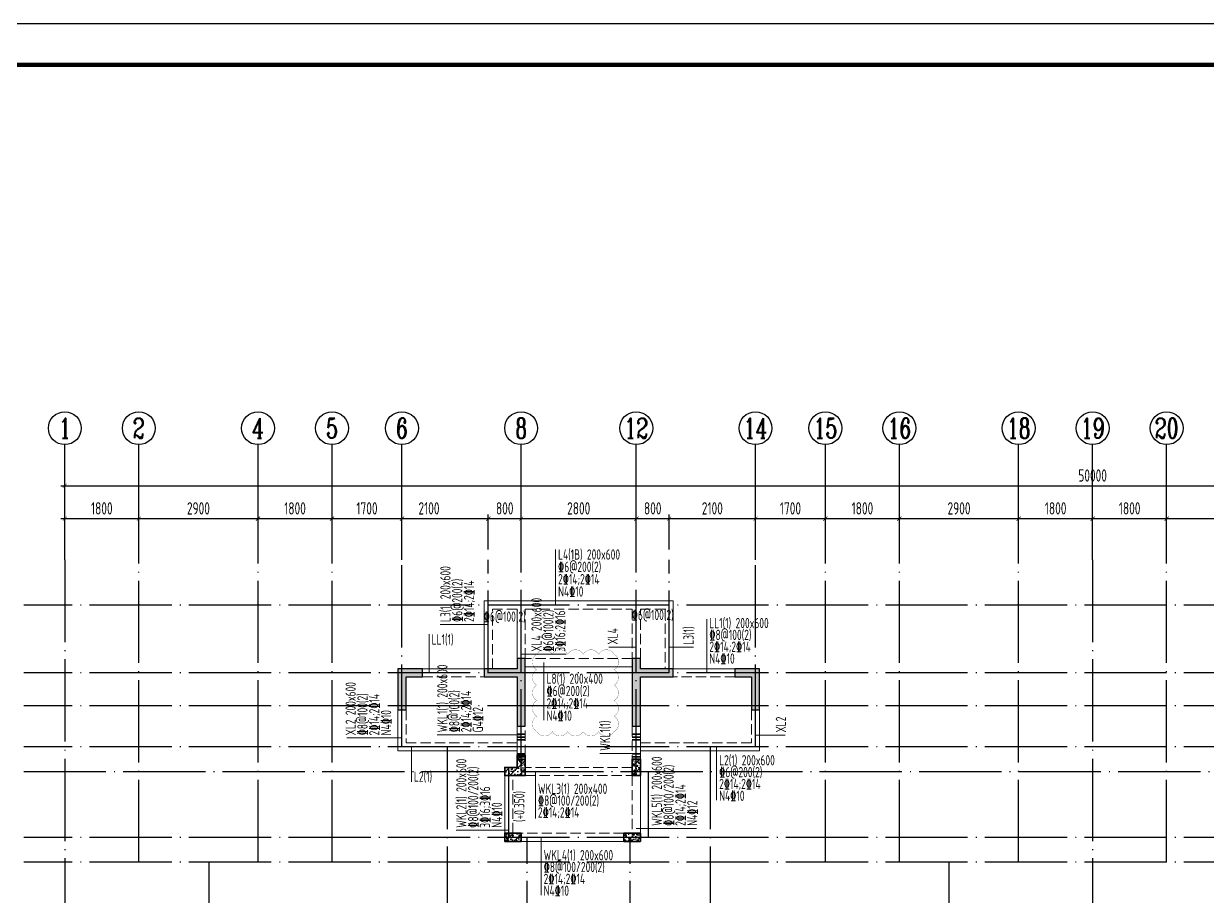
# Model space of a CAD drawing. Extents: x -668857 to 143095, y -247466 to 228182.
# Drawn here: x -98733 to -69943, y -209286 to -188066 of the extents above; entities that cross this region are included whole.
import ezdxf
from ezdxf.enums import TextEntityAlignment as Align

# ---------------------------------------------------------------- set-up
doc = ezdxf.new("R2010")
doc.units = 0
doc.header["$LTSCALE"] = 1000
doc.linetypes.add('DASH', pattern=[0.35, 0.25, -0.1])
doc.linetypes.add('DOTE', pattern=[2.42, 2, -0.2, 0.02, -0.2])
doc.layers.get('0').update_dxf_attribs({"linetype": 'CONTINUOUS'})
doc.layers.get('DEFPOINTS').update_dxf_attribs({"linetype": 'CONTINUOUS'})
for name, color, linetype in [('-TK', 7, 'CONTINUOUS'), ('A-AXIS', 1, 'CONTINUOUS'), ('A-DOTE', 10, 'DOTE'), ('AXIS_NUM', 7, 'CONTINUOUS'), ('S-L主梁线', 4, 'DASH'), ('S-L梁编号', 6, 'CONTINUOUS'), ('S-L梁配筋', 7, 'CONTINUOUS'), ('S-Q墙填充', 252, 'CONTINUOUS'), ('S-Q墙实线', 6, 'CONTINUOUS'), ('S-Y一般标注', 3, 'CONTINUOUS'), ('S-Z柱填充', 252, 'CONTINUOUS'), ('S-Z柱实线', 6, 'CONTINUOUS')]:
    doc.layers.add(name, color=color, linetype=linetype)
doc.layers.add('审图修改', color=2, linetype='CONTINUOUS', plot=False)
doc.layers.add('梁附加箍筋', color=1, linetype='CONTINUOUS', lineweight=35)
doc.styles.add('TSSD_Axis', font='complex.shx', dxfattribs={"width": 0.7, "bigfont": 'hztxt.shx'})
doc.styles.add('TSSD_DIMENSION', font='Tssdeng.shx', dxfattribs={"width": 0.7, "bigfont": 'tssdchn.shx'})
doc.styles.add('TSSD_REIN', font='tssdeng.shx', dxfattribs={"width": 0.7, "height": 300, "bigfont": 'tssdchn.shx'})
doc.dimstyles.new('TSSD_100_100', dxfattribs={"dimtxt": 300, "dimasz": 100, "dimexe": 100, "dimexo": 250, "dimgap": 100, "dimtad": 1, "dimdec": 0, "dimzin": 0, "dimdsep": 46, "dimtxsty": 'TSSD_DIMENSION', "dimblk": 'ARCHTICK', "dimcen": 0, "dimdle": 100, "dimclrt": 7, "dimadec": 0, "dimazin": 0, "dimtfac": 1, "dimtdec": 0, "dimtix": 1, "dimtmove": 2, "dimatfit": 3, "dimldrblk": 'ARCHTICK', "dimfxl": 0, "dimtolj": 1, "dimtzin": 0, "dimarcsym": 0})
pattern_1 = [(50, (-438601.27, -407646.89), (215.178055, -18.82564), [22.5, -247.5]), (355, (-438601.27, -407646.89), (-41.6254, 225.65764), [18, -198]), (100.4514, (-438583.34, -407648.46), (173.55281, 206.83186), [19.12206, -210.34263]), (46.1842, (-438601.27, -407586.9), (320.17231, -49.6557), [33.75, -371.25]), (96.6356, (-438574.6, -407591.02), (280.3988, 292.23536), [28.68309, -315.5139]), (351.1842, (-438601.27, -407586.9), (280.39858, 292.23558), [27, -297]), (21, (-438571.27, -407601.89), (179.072116, -120.78567), [22.5, -247.5]), (326, (-438571.27, -407601.89), (72.9946, 217.54501), [18, -198]), (71.4514, (-438556.35, -407611.95), (252.06679, 96.75915), [19.12206, -210.34263]), (37.5, (-438601.27, -407646.89), (3.647957, 99.868156), [0, -195.6, 0, -201, 0, -198.75]), (7.5, (-438601.27, -407646.89), (78.92086, 118.323514), [0, -114.6, 0, -191.1, 0, -75.75]), (327.5, (-438668.17, -407646.89), (160.146731, -6.766462), [0, -75, 0, -234, 0, -310.5]), (317.5, (-438698.17, -407646.89), (174.95585, 30.031495), [0, -97.5, 0, -155.4, 0, -220.5]), (45, (-438601.27, -407646.89), (-106.066017, 106.066017), [])]

# ---------------------------------------------------------------- blocks, each defined once
blk = doc.blocks.new('A1')
blk.add_lwpolyline([(0, 59400), (0, 0), (84100, 0), (84100, 59400)], close=True)
at = {"const_width": 100}
blk.add_lwpolyline([(2500, 58400), (2500, 1000), (83100, 1000), (83100, 58400)], close=True, dxfattribs=at)
blk = doc.blocks.new('ts_axno')
at = {"color": 0, "linetype": 'ByBlock', "lineweight": -2}
blk.add_circle((0, 0), 0.5, dxfattribs=at)
at = {"color": 0, "linetype": 'ByBlock', "lineweight": -2, "style": 'TSSD_Axis', "width": 0.7}
blk.add_attdef('A', text='', height=0.6, dxfattribs=at).set_placement((0, 0), align=Align.MIDDLE_CENTER)
blk = doc.blocks.new('_ArchTick')
at = {"color": 0, "linetype": 'ByBlock', "const_width": 0.15}
blk.add_lwpolyline([(-0.5, -0.5), (0.5, 0.5)], dxfattribs=at)
blk = doc.blocks.new('*D97')
at = {"layer": 'DEFPOINTS', "color": 0}
for p in [(6400, 19250), (4600, 18250), (6400, 18250)]:
    blk.add_point(p, dxfattribs=at)
at = {"layer": 'S-Y一般标注', "color": 0, "lineweight": -2}
for p, q in [((4600, 18500), (4600, 19350)), ((6400, 18500), (6400, 19350)), ((4500, 19250), (6500, 19250))]:
    blk.add_line(p, q, dxfattribs=at)
at = {"layer": 'S-Y一般标注', "color": 0, "lineweight": -2, "xscale": 100, "yscale": 100, "zscale": 100, "rotation": 180}
blk.add_blockref('_ArchTick', (4600, 19250), dxfattribs=at)
at = {"layer": 'S-Y一般标注', "color": 0, "lineweight": -2, "xscale": 100, "yscale": 100, "zscale": 100}
blk.add_blockref('_ArchTick', (6400, 19250), dxfattribs=at)
at = {"layer": 'S-Y一般标注', "color": 7, "insert": (5500, 19500), "char_height": 300, "attachment_point": 5, "style": 'TSSD_DIMENSION'}
blk.add_mtext('\\A1;1800', dxfattribs=at)
blk = doc.blocks.new('*D98')
at = {"layer": 'DEFPOINTS', "color": 0}
for p in [(9300, 19250), (6400, 18250), (9300, 18250)]:
    blk.add_point(p, dxfattribs=at)
at = {"layer": 'S-Y一般标注', "color": 0, "lineweight": -2}
for p, q in [((6400, 18500), (6400, 19350)), ((9300, 18500), (9300, 19350)), ((6300, 19250), (9400, 19250))]:
    blk.add_line(p, q, dxfattribs=at)
at = {"layer": 'S-Y一般标注', "color": 0, "lineweight": -2, "xscale": 100, "yscale": 100, "zscale": 100, "rotation": 180}
blk.add_blockref('_ArchTick', (6400, 19250), dxfattribs=at)
at = {"layer": 'S-Y一般标注', "color": 0, "lineweight": -2, "xscale": 100, "yscale": 100, "zscale": 100}
blk.add_blockref('_ArchTick', (9300, 19250), dxfattribs=at)
at = {"layer": 'S-Y一般标注', "color": 7, "insert": (7850, 19500), "char_height": 300, "attachment_point": 5, "style": 'TSSD_DIMENSION'}
blk.add_mtext('\\A1;2900', dxfattribs=at)
blk = doc.blocks.new('*D99')
at = {"layer": 'DEFPOINTS', "color": 0}
for p in [(11100, 19250), (9300, 18250), (11100, 18250)]:
    blk.add_point(p, dxfattribs=at)
at = {"layer": 'S-Y一般标注', "color": 0, "lineweight": -2}
for p, q in [((9300, 18500), (9300, 19350)), ((11100, 18500), (11100, 19350)), ((9200, 19250), (11200, 19250))]:
    blk.add_line(p, q, dxfattribs=at)
at = {"layer": 'S-Y一般标注', "color": 0, "lineweight": -2, "xscale": 100, "yscale": 100, "zscale": 100, "rotation": 180}
blk.add_blockref('_ArchTick', (9300, 19250), dxfattribs=at)
at = {"layer": 'S-Y一般标注', "color": 0, "lineweight": -2, "xscale": 100, "yscale": 100, "zscale": 100}
blk.add_blockref('_ArchTick', (11100, 19250), dxfattribs=at)
at = {"layer": 'S-Y一般标注', "color": 7, "insert": (10200, 19500), "char_height": 300, "attachment_point": 5, "style": 'TSSD_DIMENSION'}
blk.add_mtext('\\A1;1800', dxfattribs=at)
blk = doc.blocks.new('*D100')
at = {"layer": 'DEFPOINTS', "color": 0}
for p in [(12800, 19250), (11100, 18250), (12800, 18250)]:
    blk.add_point(p, dxfattribs=at)
at = {"layer": 'S-Y一般标注', "color": 0, "lineweight": -2}
for p, q in [((11100, 18500), (11100, 19350)), ((12800, 18500), (12800, 19350)), ((11000, 19250), (12900, 19250))]:
    blk.add_line(p, q, dxfattribs=at)
at = {"layer": 'S-Y一般标注', "color": 0, "lineweight": -2, "xscale": 100, "yscale": 100, "zscale": 100, "rotation": 180}
blk.add_blockref('_ArchTick', (11100, 19250), dxfattribs=at)
at = {"layer": 'S-Y一般标注', "color": 0, "lineweight": -2, "xscale": 100, "yscale": 100, "zscale": 100}
blk.add_blockref('_ArchTick', (12800, 19250), dxfattribs=at)
at = {"layer": 'S-Y一般标注', "color": 7, "insert": (11950, 19500), "char_height": 300, "attachment_point": 5, "style": 'TSSD_DIMENSION'}
blk.add_mtext('\\A1;1700', dxfattribs=at)
blk = doc.blocks.new('*D101')
at = {"layer": 'DEFPOINTS', "color": 0}
for p in [(14900, 19250), (12800, 18250), (14900, 18250)]:
    blk.add_point(p, dxfattribs=at)
at = {"layer": 'S-Y一般标注', "color": 0, "lineweight": -2}
for p, q in [((12800, 18500), (12800, 19350)), ((14900, 18500), (14900, 19350)), ((12700, 19250), (15000, 19250))]:
    blk.add_line(p, q, dxfattribs=at)
at = {"layer": 'S-Y一般标注', "color": 0, "lineweight": -2, "xscale": 100, "yscale": 100, "zscale": 100, "rotation": 180}
blk.add_blockref('_ArchTick', (12800, 19250), dxfattribs=at)
at = {"layer": 'S-Y一般标注', "color": 0, "lineweight": -2, "xscale": 100, "yscale": 100, "zscale": 100}
blk.add_blockref('_ArchTick', (14900, 19250), dxfattribs=at)
at = {"layer": 'S-Y一般标注', "color": 7, "insert": (13458, 19500), "char_height": 300, "attachment_point": 5, "style": 'TSSD_DIMENSION'}
blk.add_mtext('\\A1;2100', dxfattribs=at)
blk = doc.blocks.new('*D102')
at = {"layer": 'DEFPOINTS', "color": 0}
for p in [(18500, 19250), (15700, 18250), (18500, 18250)]:
    blk.add_point(p, dxfattribs=at)
at = {"layer": 'S-Y一般标注', "color": 0, "lineweight": -2}
for p, q in [((15700, 18500), (15700, 19350)), ((18500, 18500), (18500, 19350)), ((15600, 19250), (18600, 19250))]:
    blk.add_line(p, q, dxfattribs=at)
at = {"layer": 'S-Y一般标注', "color": 0, "lineweight": -2, "xscale": 100, "yscale": 100, "zscale": 100, "rotation": 180}
blk.add_blockref('_ArchTick', (15700, 19250), dxfattribs=at)
at = {"layer": 'S-Y一般标注', "color": 0, "lineweight": -2, "xscale": 100, "yscale": 100, "zscale": 100}
blk.add_blockref('_ArchTick', (18500, 19250), dxfattribs=at)
at = {"layer": 'S-Y一般标注', "color": 7, "insert": (17100, 19500), "char_height": 300, "attachment_point": 5, "style": 'TSSD_DIMENSION'}
blk.add_mtext('\\A1;2800', dxfattribs=at)
blk = doc.blocks.new('*D103')
at = {"layer": 'DEFPOINTS', "color": 0}
for p in [(19300, 19250), (18500, 18250), (19300, 18250)]:
    blk.add_point(p, dxfattribs=at)
at = {"layer": 'S-Y一般标注', "color": 0, "lineweight": -2}
for p, q in [((18500, 18500), (18500, 19350)), ((19300, 18500), (19300, 19350)), ((18400, 19250), (19400, 19250))]:
    blk.add_line(p, q, dxfattribs=at)
at = {"layer": 'S-Y一般标注', "color": 0, "lineweight": -2, "xscale": 100, "yscale": 100, "zscale": 100, "rotation": 180}
blk.add_blockref('_ArchTick', (18500, 19250), dxfattribs=at)
at = {"layer": 'S-Y一般标注', "color": 0, "lineweight": -2, "xscale": 100, "yscale": 100, "zscale": 100}
blk.add_blockref('_ArchTick', (19300, 19250), dxfattribs=at)
at = {"layer": 'S-Y一般标注', "color": 7, "insert": (18900, 19500), "char_height": 300, "attachment_point": 5, "style": 'TSSD_DIMENSION'}
blk.add_mtext('\\A1;800', dxfattribs=at)
blk = doc.blocks.new('*D104')
at = {"layer": 'DEFPOINTS', "color": 0}
for p in [(23100, 19250), (21400, 18250), (23100, 18250)]:
    blk.add_point(p, dxfattribs=at)
at = {"layer": 'S-Y一般标注', "color": 0, "lineweight": -2}
for p, q in [((21400, 18500), (21400, 19350)), ((23100, 18500), (23100, 19350)), ((21300, 19250), (23200, 19250))]:
    blk.add_line(p, q, dxfattribs=at)
at = {"layer": 'S-Y一般标注', "color": 0, "lineweight": -2, "xscale": 100, "yscale": 100, "zscale": 100, "rotation": 180}
blk.add_blockref('_ArchTick', (21400, 19250), dxfattribs=at)
at = {"layer": 'S-Y一般标注', "color": 0, "lineweight": -2, "xscale": 100, "yscale": 100, "zscale": 100}
blk.add_blockref('_ArchTick', (23100, 19250), dxfattribs=at)
at = {"layer": 'S-Y一般标注', "color": 7, "insert": (22250, 19500), "char_height": 300, "attachment_point": 5, "style": 'TSSD_DIMENSION'}
blk.add_mtext('\\A1;1700', dxfattribs=at)
blk = doc.blocks.new('*D105')
at = {"layer": 'DEFPOINTS', "color": 0}
for p in [(24900, 19250), (23100, 18250), (24900, 18250)]:
    blk.add_point(p, dxfattribs=at)
at = {"layer": 'S-Y一般标注', "color": 0, "lineweight": -2}
for p, q in [((23100, 18500), (23100, 19350)), ((24900, 18500), (24900, 19350)), ((23000, 19250), (25000, 19250))]:
    blk.add_line(p, q, dxfattribs=at)
at = {"layer": 'S-Y一般标注', "color": 0, "lineweight": -2, "xscale": 100, "yscale": 100, "zscale": 100, "rotation": 180}
blk.add_blockref('_ArchTick', (23100, 19250), dxfattribs=at)
at = {"layer": 'S-Y一般标注', "color": 0, "lineweight": -2, "xscale": 100, "yscale": 100, "zscale": 100}
blk.add_blockref('_ArchTick', (24900, 19250), dxfattribs=at)
at = {"layer": 'S-Y一般标注', "color": 7, "insert": (24000, 19500), "char_height": 300, "attachment_point": 5, "style": 'TSSD_DIMENSION'}
blk.add_mtext('\\A1;1800', dxfattribs=at)
blk = doc.blocks.new('*D106')
at = {"layer": 'DEFPOINTS', "color": 0}
for p in [(27800, 19250), (24900, 18250), (27800, 18250)]:
    blk.add_point(p, dxfattribs=at)
at = {"layer": 'S-Y一般标注', "color": 0, "lineweight": -2}
for p, q in [((24900, 18500), (24900, 19350)), ((27800, 18500), (27800, 19350)), ((24800, 19250), (27900, 19250))]:
    blk.add_line(p, q, dxfattribs=at)
at = {"layer": 'S-Y一般标注', "color": 0, "lineweight": -2, "xscale": 100, "yscale": 100, "zscale": 100, "rotation": 180}
blk.add_blockref('_ArchTick', (24900, 19250), dxfattribs=at)
at = {"layer": 'S-Y一般标注', "color": 0, "lineweight": -2, "xscale": 100, "yscale": 100, "zscale": 100}
blk.add_blockref('_ArchTick', (27800, 19250), dxfattribs=at)
at = {"layer": 'S-Y一般标注', "color": 7, "insert": (26350, 19500), "char_height": 300, "attachment_point": 5, "style": 'TSSD_DIMENSION'}
blk.add_mtext('\\A1;2900', dxfattribs=at)
blk = doc.blocks.new('*D107')
at = {"layer": 'DEFPOINTS', "color": 0}
for p in [(29600, 19250), (27800, 18250), (29600, 18250)]:
    blk.add_point(p, dxfattribs=at)
at = {"layer": 'S-Y一般标注', "color": 0, "lineweight": -2}
for p, q in [((27800, 18500), (27800, 19350)), ((29600, 18500), (29600, 19350)), ((27700, 19250), (29700, 19250))]:
    blk.add_line(p, q, dxfattribs=at)
at = {"layer": 'S-Y一般标注', "color": 0, "lineweight": -2, "xscale": 100, "yscale": 100, "zscale": 100, "rotation": 180}
blk.add_blockref('_ArchTick', (27800, 19250), dxfattribs=at)
at = {"layer": 'S-Y一般标注', "color": 0, "lineweight": -2, "xscale": 100, "yscale": 100, "zscale": 100}
blk.add_blockref('_ArchTick', (29600, 19250), dxfattribs=at)
at = {"layer": 'S-Y一般标注', "color": 7, "insert": (28700, 19500), "char_height": 300, "attachment_point": 5, "style": 'TSSD_DIMENSION'}
blk.add_mtext('\\A1;1800', dxfattribs=at)
blk = doc.blocks.new('*D108')
at = {"layer": 'DEFPOINTS', "color": 0}
for p in [(31400, 19250), (29600, 18250), (31400, 18250)]:
    blk.add_point(p, dxfattribs=at)
at = {"layer": 'S-Y一般标注', "color": 0, "lineweight": -2}
for p, q in [((29600, 18500), (29600, 19350)), ((31400, 18500), (31400, 19350)), ((29500, 19250), (31500, 19250))]:
    blk.add_line(p, q, dxfattribs=at)
at = {"layer": 'S-Y一般标注', "color": 0, "lineweight": -2, "xscale": 100, "yscale": 100, "zscale": 100, "rotation": 180}
blk.add_blockref('_ArchTick', (29600, 19250), dxfattribs=at)
at = {"layer": 'S-Y一般标注', "color": 0, "lineweight": -2, "xscale": 100, "yscale": 100, "zscale": 100}
blk.add_blockref('_ArchTick', (31400, 19250), dxfattribs=at)
at = {"layer": 'S-Y一般标注', "color": 7, "insert": (30500, 19500), "char_height": 300, "attachment_point": 5, "style": 'TSSD_DIMENSION'}
blk.add_mtext('\\A1;1800', dxfattribs=at)
blk = doc.blocks.new('*D109')
at = {"layer": 'DEFPOINTS', "color": 0}
for p in [(34300, 19250), (31400, 18250), (34300, 18250)]:
    blk.add_point(p, dxfattribs=at)
at = {"layer": 'S-Y一般标注', "color": 0, "lineweight": -2}
for p, q in [((31400, 18500), (31400, 19350)), ((34300, 18500), (34300, 19350)), ((31300, 19250), (34400, 19250))]:
    blk.add_line(p, q, dxfattribs=at)
at = {"layer": 'S-Y一般标注', "color": 0, "lineweight": -2, "xscale": 100, "yscale": 100, "zscale": 100, "rotation": 180}
blk.add_blockref('_ArchTick', (31400, 19250), dxfattribs=at)
at = {"layer": 'S-Y一般标注', "color": 0, "lineweight": -2, "xscale": 100, "yscale": 100, "zscale": 100}
blk.add_blockref('_ArchTick', (34300, 19250), dxfattribs=at)
at = {"layer": 'S-Y一般标注', "color": 7, "insert": (32850, 19500), "char_height": 300, "attachment_point": 5, "style": 'TSSD_DIMENSION'}
blk.add_mtext('\\A1;2900', dxfattribs=at)
blk = doc.blocks.new('*D119')
at = {"layer": 'DEFPOINTS', "color": 0}
for p in [(54600, 20050), (4600, 18250), (54600, 18250)]:
    blk.add_point(p, dxfattribs=at)
at = {"layer": 'S-Y一般标注', "color": 0, "lineweight": -2}
for p, q in [((4500, 20050), (54700, 20050)), ((4600, 18500), (4600, 20150)), ((54600, 18500), (54600, 20150))]:
    blk.add_line(p, q, dxfattribs=at)
at = {"layer": 'S-Y一般标注', "color": 0, "lineweight": -2, "xscale": 100, "yscale": 100, "zscale": 100, "rotation": 180}
blk.add_blockref('_ArchTick', (4600, 20050), dxfattribs=at)
at = {"layer": 'S-Y一般标注', "color": 0, "lineweight": -2, "xscale": 100, "yscale": 100, "zscale": 100}
blk.add_blockref('_ArchTick', (54600, 20050), dxfattribs=at)
at = {"layer": 'S-Y一般标注', "color": 7, "insert": (29600, 20300), "char_height": 300, "attachment_point": 5, "style": 'TSSD_DIMENSION'}
blk.add_mtext('\\A1;50000', dxfattribs=at)
blk = doc.blocks.new('*D130')
at = {"layer": 'DEFPOINTS', "color": 0}
for p in [(15700, 19250), (14900, 18250), (15700, 18250)]:
    blk.add_point(p, dxfattribs=at)
at = {"layer": 'S-Y一般标注', "color": 0, "lineweight": -2}
for p, q in [((14900, 18500), (14900, 19350)), ((15700, 18500), (15700, 19350)), ((14800, 19250), (15800, 19250))]:
    blk.add_line(p, q, dxfattribs=at)
at = {"layer": 'S-Y一般标注', "color": 0, "lineweight": -2, "xscale": 100, "yscale": 100, "zscale": 100, "rotation": 180}
blk.add_blockref('_ArchTick', (14900, 19250), dxfattribs=at)
at = {"layer": 'S-Y一般标注', "color": 0, "lineweight": -2, "xscale": 100, "yscale": 100, "zscale": 100}
blk.add_blockref('_ArchTick', (15700, 19250), dxfattribs=at)
at = {"layer": 'S-Y一般标注', "color": 7, "insert": (15300, 19500), "char_height": 300, "attachment_point": 5, "style": 'TSSD_DIMENSION'}
blk.add_mtext('\\A1;800', dxfattribs=at)
blk = doc.blocks.new('*D131')
at = {"layer": 'DEFPOINTS', "color": 0}
for p in [(21400, 19250), (19300, 18250), (21400, 18250)]:
    blk.add_point(p, dxfattribs=at)
at = {"layer": 'S-Y一般标注', "color": 0, "lineweight": -2}
for p, q in [((19300, 18500), (19300, 19350)), ((21400, 18500), (21400, 19350)), ((19200, 19250), (21500, 19250))]:
    blk.add_line(p, q, dxfattribs=at)
at = {"layer": 'S-Y一般标注', "color": 0, "lineweight": -2, "xscale": 100, "yscale": 100, "zscale": 100, "rotation": 180}
blk.add_blockref('_ArchTick', (19300, 19250), dxfattribs=at)
at = {"layer": 'S-Y一般标注', "color": 0, "lineweight": -2, "xscale": 100, "yscale": 100, "zscale": 100}
blk.add_blockref('_ArchTick', (21400, 19250), dxfattribs=at)
at = {"layer": 'S-Y一般标注', "color": 7, "insert": (20350, 19500), "char_height": 300, "attachment_point": 5, "style": 'TSSD_DIMENSION'}
blk.add_mtext('\\A1;2100', dxfattribs=at)
blk = doc.blocks.new('20210726.16395156')
at = {"layer": 'A-AXIS'}
for p, q in [((4600, 18249.9), (4600, 21049.9)), ((6400, 18249.9), (6400, 21049.9)), ((9300, 18249.9), (9300, 21049.9)), ((11100, 18249.9), (11100, 21049.9)), ((12800, 18249.9), (12800, 21049.9)), ((15700, 18249.9), (15700, 21049.9)), ((18500, 18249.9), (18500, 21049.9)), ((21400, 18249.9), (21400, 21049.9)), ((23100, 18249.9), (23100, 21049.9)), ((24900, 18249.9), (24900, 21049.9)), ((27800, 18249.9), (27800, 21049.9)), ((29600, 18249.9), (29600, 21049.9)), ((31400, 18249.9), (31400, 21049.9))]:
    blk.add_line(p, q, dxfattribs=at)
at = {"layer": 'A-DOTE'}
for p, q in [((4600, 18249.9), (4600, 3600)), ((6400, 10900), (6400, 18249.9)), ((9300, 10900), (9300, 18249.9)), ((11100, 10900), (11100, 18249.9)), ((12800, 13700), (12800, 18249.9)), ((14900, 15500), (14900, 18249.9)), ((15700, 13100.3), (15700, 18249.9)), ((18500, 13100.3), (18500, 18249.9)), ((19300, 15500), (19300, 18249.9)), ((21400, 13700), (21400, 18249.9)), ((23100, 10900), (23100, 18249.9)), ((24900, 10900), (24900, 18249.9)), ((27800, 10900), (27800, 18249.9)), ((29600, 18249.9), (29600, 3600)), ((31400, 10900), (31400, 18249.9)), ((55600, 17150), (3600, 17150)), ((55600, 15500), (3600, 15500)), ((55600, 14700), (3600, 14700)), ((55600, 13700), (3600, 13700)), ((13900.2, 13700), (13900, 3600)), ((20299.8, 13700), (20300, 3600)), ((3600, 13100.3), (55600, 13100.3)), ((15400, 11500), (15400, 13100)), ((18800, 11500), (18800, 13100)), ((55600, 11500), (3600, 11500)), ((15850, 3600), (15850, 11500)), ((18350, 3600.1), (18350, 11500)), ((55600, 10900), (3600, 10900)), ((8100, 10900), (8100, 3600)), ((26100, 10900), (26100, 3600))]:
    blk.add_line(p, q, dxfattribs=at)
at = {"layer": 'A-AXIS'}
ref = blk.add_blockref('ts_axno', (4600, 21449.9), dxfattribs=dict(at, xscale=800, yscale=800, zscale=800))
ref.add_attrib('1', '1', dxfattribs={"layer": 'AXIS_NUM', "height": 480, "style": 'TSSD_Axis', "width": 0.7}).set_placement((4600, 21449.9), align=Align.MIDDLE_CENTER)
ref = blk.add_blockref('ts_axno', (6400, 21449.9), dxfattribs=dict(at, xscale=800, yscale=800, zscale=800))
ref.add_attrib('2', '2', dxfattribs={"layer": 'AXIS_NUM', "height": 480, "style": 'TSSD_Axis', "width": 0.7}).set_placement((6400, 21449.9), align=Align.MIDDLE_CENTER)
ref = blk.add_blockref('ts_axno', (9300, 21449.9), dxfattribs=dict(at, xscale=800, yscale=800, zscale=800))
ref.add_attrib('3', '4', dxfattribs={"layer": 'AXIS_NUM', "height": 480, "style": 'TSSD_Axis', "width": 0.7}).set_placement((9300, 21449.9), align=Align.MIDDLE_CENTER)
ref = blk.add_blockref('ts_axno', (11100, 21449.9), dxfattribs=dict(at, xscale=800, yscale=800, zscale=800))
ref.add_attrib('4', '5', dxfattribs={"layer": 'AXIS_NUM', "height": 480, "style": 'TSSD_Axis', "width": 0.7}).set_placement((11100, 21449.9), align=Align.MIDDLE_CENTER)
ref = blk.add_blockref('ts_axno', (12800, 21449.9), dxfattribs=dict(at, xscale=800, yscale=800, zscale=800))
ref.add_attrib('5', '6', dxfattribs={"layer": 'AXIS_NUM', "height": 480, "style": 'TSSD_Axis', "width": 0.7}).set_placement((12800, 21449.9), align=Align.MIDDLE_CENTER)
ref = blk.add_blockref('ts_axno', (15700, 21449.9), dxfattribs=dict(at, xscale=800, yscale=800, zscale=800))
ref.add_attrib('6', '8', dxfattribs={"layer": 'AXIS_NUM', "height": 480, "style": 'TSSD_Axis', "width": 0.7}).set_placement((15700, 21449.9), align=Align.MIDDLE_CENTER)
ref = blk.add_blockref('ts_axno', (18500, 21449.9), dxfattribs=dict(at, xscale=800, yscale=800, zscale=800))
ref.add_attrib('7', '12', dxfattribs={"layer": 'AXIS_NUM', "height": 480, "style": 'TSSD_Axis', "width": 0.7}).set_placement((18500, 21449.9), align=Align.MIDDLE_CENTER)
ref = blk.add_blockref('ts_axno', (21400, 21449.9), dxfattribs=dict(at, xscale=800, yscale=800, zscale=800))
ref.add_attrib('8', '14', dxfattribs={"layer": 'AXIS_NUM', "height": 480, "style": 'TSSD_Axis', "width": 0.7}).set_placement((21400, 21449.9), align=Align.MIDDLE_CENTER)
ref = blk.add_blockref('ts_axno', (23100, 21449.9), dxfattribs=dict(at, xscale=800, yscale=800, zscale=800))
ref.add_attrib('9', '15', dxfattribs={"layer": 'AXIS_NUM', "height": 480, "style": 'TSSD_Axis', "width": 0.7}).set_placement((23100, 21449.9), align=Align.MIDDLE_CENTER)
ref = blk.add_blockref('ts_axno', (24900, 21449.9), dxfattribs=dict(at, xscale=800, yscale=800, zscale=800))
ref.add_attrib('10', '16', dxfattribs={"layer": 'AXIS_NUM', "height": 480, "style": 'TSSD_Axis', "width": 0.7}).set_placement((24900, 21449.9), align=Align.MIDDLE_CENTER)
ref = blk.add_blockref('ts_axno', (27800, 21449.9), dxfattribs=dict(at, xscale=800, yscale=800, zscale=800))
ref.add_attrib('11', '18', dxfattribs={"layer": 'AXIS_NUM', "height": 480, "style": 'TSSD_Axis', "width": 0.7}).set_placement((27800, 21449.9), align=Align.MIDDLE_CENTER)
ref = blk.add_blockref('ts_axno', (29600, 21449.9), dxfattribs=dict(at, xscale=800, yscale=800, zscale=800))
ref.add_attrib('12', '19', dxfattribs={"layer": 'AXIS_NUM', "height": 480, "style": 'TSSD_Axis', "width": 0.7}).set_placement((29600, 21449.9), align=Align.MIDDLE_CENTER)
ref = blk.add_blockref('ts_axno', (31400, 21449.9), dxfattribs=dict(at, xscale=800, yscale=800, zscale=800))
ref.add_attrib('13', '20', dxfattribs={"layer": 'AXIS_NUM', "height": 480, "style": 'TSSD_Axis', "width": 0.7}).set_placement((31400, 21449.9), align=Align.MIDDLE_CENTER)
at = {"layer": 'S-Y一般标注'}
for base, p1, p2, picture, middle in [((54600, 20049.9), (4600, 18249.9), (54600, 18249.9), '*D119', (29600, 20299.9)), ((6400, 19249.9), (4600, 18249.9), (6400, 18249.9), '*D97', (5500, 19499.9)), ((9300, 19249.9), (6400, 18249.9), (9300, 18249.9), '*D98', (7850, 19499.9)), ((11100, 19249.9), (9300, 18249.9), (11100, 18249.9), '*D99', (10200, 19499.9)), ((12800, 19249.9), (11100, 18249.9), (12800, 18249.9), '*D100', (11950, 19499.9)), ((15700, 19249.9), (14900, 18249.9), (15700, 18249.9), '*D130', (15300, 19499.9)), ((18500, 19249.9), (15700, 18249.9), (18500, 18249.9), '*D102', (17100, 19499.9)), ((19300, 19249.9), (18500, 18249.9), (19300, 18249.9), '*D103', (18900, 19499.9)), ((21400, 19249.9), (19300, 18249.9), (21400, 18249.9), '*D131', (20350, 19499.9)), ((23100, 19249.9), (21400, 18249.9), (23100, 18249.9), '*D104', (22250, 19499.9)), ((24900, 19249.9), (23100, 18249.9), (24900, 18249.9), '*D105', (24000, 19499.9)), ((27800, 19249.9), (24900, 18249.9), (27800, 18249.9), '*D106', (26350, 19499.9)), ((29600, 19249.9), (27800, 18249.9), (29600, 18249.9), '*D107', (28700, 19499.9)), ((31400, 19249.9), (29600, 18249.9), (31400, 18249.9), '*D108', (30500, 19499.9)), ((34300, 19249.9), (31400, 18249.9), (34300, 18249.9), '*D109', (32850, 19499.9))]:
    dim = blk.add_linear_dim(base=base, p1=p1, p2=p2, dimstyle='TSSD_100_100', dxfattribs=at)
    dim.commit()
    dim.dimension.update_dxf_attribs({"geometry": picture, "text_midpoint": middle})
dim = blk.add_linear_dim(base=(14900, 19249.9), p1=(12800, 18249.9), p2=(14900, 18249.9), dimstyle='TSSD_100_100', dxfattribs=at)
dim.commit()
dim.dimension.update_dxf_attribs({"geometry": '*D101', "text_midpoint": (13458.1, 19499.9), "dimtype": 160})

msp = doc.modelspace()

# ---------------------------------------------------------------- hatches: boundary and pattern name
at = {"layer": 'S-Q墙填充'}
h = msp.add_hatch(color=252, dxfattribs=at)
h.dxf.hatch_style = 1
h.paths.add_polyline_path([(-86533.09, -203851.96), (-86533.09, -203501.96), (-86733.09, -203501.96), (-86733.09, -203751.96), (-87533.22, -203751.8), (-87533.23, -203951.8), (-86733.09, -203951.96), (-86733.09, -205151.96), (-86533.09, -205151.96)])
h = msp.add_hatch(color=252, dxfattribs=at)
h.dxf.hatch_style = 1
h.paths.add_polyline_path([(-83933.09, -203851.96), (-83933.09, -205151.96), (-83733.09, -205151.96), (-83733.09, -203951.96), (-82932.95, -203951.8), (-82932.95, -203751.8), (-83733.09, -203751.96), (-83733.09, -203501.96), (-83933.09, -203501.96)])
h = msp.add_hatch(color=252, dxfattribs=at)
h.dxf.hatch_style = 1
h.paths.add_polyline_path([(-89433.09, -203951.96), (-89033.17, -203951.96), (-89033.17, -203751.96), (-89633.09, -203751.96), (-89633.09, -204751.96), (-89433.09, -204751.96)])
h = msp.add_hatch(color=252, dxfattribs=at)
h.dxf.hatch_style = 1
h.paths.add_polyline_path([(-80833.09, -203751.96), (-81433.01, -203751.96), (-81433.01, -203951.96), (-81033.09, -203951.96), (-81033.09, -204751.96), (-80833.09, -204751.96)])
at = {"layer": 'S-Z柱填充'}
h = msp.add_hatch(dxfattribs=at)
h.set_pattern_fill('ARMORED', color=256, scale=30, style=0)
h.set_pattern_definition(pattern_1)
h.paths.add_polyline_path([(-86533.09, -205851.69), (-86733.09, -205851.69), (-86733.09, -206151.69), (-87033.09, -206151.69), (-87033.09, -206351.69), (-86533.09, -206351.69)])
h = msp.add_hatch(dxfattribs=at)
h.set_pattern_fill('ARMORED', color=256, scale=30, style=0)
h.set_pattern_definition(pattern_1)
h.paths.add_polyline_path([(-83733.09, -205951.69), (-83933.09, -205951.69), (-83933.09, -206351.69), (-83733.09, -206351.69)])
h = msp.add_hatch(dxfattribs=at)
h.set_pattern_fill('ARMORED', color=256, scale=30, style=0)
h.set_pattern_definition(pattern_1)
h.paths.add_polyline_path([(-86833.09, -207751.96), (-87033.09, -207751.96), (-87033.16, -207951.96), (-86633.16, -207951.96), (-86633.16, -207751.96), (-86833.16, -207751.96)])
h = msp.add_hatch(dxfattribs=at)
h.set_pattern_fill('ARMORED', color=256, scale=30, style=0)
h.set_pattern_definition(pattern_1)
h.paths.add_polyline_path([(-83733.09, -207751.96), (-84133.09, -207751.96), (-84133.09, -207951.96), (-83733.09, -207951.96)])

# ---------------------------------------------------------------- linework, layer by layer
at = {"layer": 'S-L主梁线', "linetype": 'ByBlock', "lineweight": 18}
for p, q in [((-86633.1, -202101.96), (-87533.41, -202102.08)), ((-87533.41, -202102.08), (-87533.22, -203751.8)), ((-83833.62, -202101.96), (-86633.09, -202101.96)), ((-82933.07, -202101.96), (-83833.62, -202101.96)), ((-82932.95, -203751.8), (-82933.07, -202101.96)), ((-86733.09, -202301.98), (-86733.09, -203501.96)), ((-89033.19, -203751.96), (-87533.22, -203751.8)), ((-86533.09, -203701.96), (-83933.09, -203701.96)), ((-81432.99, -203751.96), (-82932.95, -203751.8)), ((-89633.09, -204751.96), (-89633.09, -205751.96)), ((-80833.09, -204751.96), (-80833.09, -205751.96)), ((-86733.09, -205151.96), (-86733.09, -205851.69)), ((-83733.09, -205951.69), (-83733.09, -205151.96)), ((-89633.09, -205751.96), (-86733.08, -205751.96)), ((-80833.09, -205751.96), (-83733.1, -205751.96)), ((-87033.16, -206351.69), (-87033.16, -207751.96)), ((-83733.09, -207751.96), (-83733.09, -206351.69)), ((-86633.16, -207951.96), (-84133.09, -207951.96))]:
    msp.add_line(p, q, dxfattribs=at)
at = {"layer": 'S-L主梁线', "linetype": 'DASH', "lineweight": 18}
for p, q in [((-87333.39, -202302.06), (-86733.09, -202301.98)), ((-87333.22, -203751.96), (-87333.39, -202302.06)), ((-86533.09, -202301.96), (-83933.58, -202301.96)), ((-86533.09, -203501.96), (-86533.09, -202301.96)), ((-83933.58, -202301.96), (-83933.13, -203501.96)), ((-83733.58, -203501.96), (-83733.58, -202301.96)), ((-83733.58, -202301.96), (-83133.11, -202301.96)), ((-83133.11, -202301.96), (-83133.46, -203751.96)), ((-83933.13, -203501.96), (-86533.09, -203501.96)), ((-89033.16, -203951.96), (-87533.23, -203951.59)), ((-81433.02, -203951.96), (-82932.95, -203951.59)), ((-89433.09, -204751.96), (-89433.09, -205551.96)), ((-81033.09, -204751.96), (-81033.09, -205551.96)), ((-86533.09, -205851.69), (-86533.09, -205151.96)), ((-83933.09, -205151.96), (-83933.09, -205951.69)), ((-89433.09, -205551.96), (-86733.08, -205551.96)), ((-81033.09, -205551.96), (-83733.1, -205551.96)), ((-86833.16, -207751.96), (-86833.16, -206351.69)), ((-83933.09, -206151.69), (-86533.09, -206151.69)), ((-86533.09, -206351.69), (-83933.09, -206351.69)), ((-83933.09, -206351.69), (-83933.09, -207751.96)), ((-84133.09, -207751.96), (-86633.16, -207751.96))]:
    msp.add_line(p, q, dxfattribs=at)
at = {"layer": 'S-L梁编号', "lineweight": 18}
for p, q in [((-85797.82, -202201.96), (-85797.82, -200848.28)), ((-87433.28, -202677.03), (-88601.14, -202677.03)), ((-82118.45, -203851.96), (-82118.45, -202544.8)), ((-88872.59, -203851.96), (-88872.59, -202914.83)), ((-83833.29, -203224.84), (-84502.73, -203224.84)), ((-83033.36, -203229.63), (-82437.29, -203229.63)), ((-85540.3, -203399.29), (-86632.76, -203399.29)), ((-86078.83, -203601.96), (-86078.83, -204998.99)), ((-89533.09, -205435.51), (-90876.76, -205435.51)), ((-86633.09, -205360.46), (-88673.64, -205360.46)), ((-80933.09, -205364.16), (-80209.09, -205364.16)), ((-89302.26, -205651.96), (-89302.26, -206501.02)), ((-83833.09, -205809.48), (-84717.59, -205809.48)), ((-81879.79, -205651.96), (-81879.79, -206945.8)), ((-86287.36, -206251.69), (-86287.36, -207389.88)), ((-86933.16, -207681.19), (-88212.61, -207681.19)), ((-86148.52, -207851.96), (-86148.52, -209253.86)), ((-83833.09, -207635.36), (-82365.52, -207635.36))]:
    msp.add_line(p, q, dxfattribs=at)
at = {"layer": 'S-Q墙实线'}
msp.add_lwpolyline([(-86533.09, -203851.96), (-86533.09, -203501.96), (-86733.09, -203501.96), (-86733.09, -203751.96), (-87533.22, -203751.8), (-87533.23, -203951.8), (-86733.09, -203951.96), (-86733.09, -205151.96), (-86533.09, -205151.96), (-86533.09, -203851.96)], dxfattribs=at)
for points in [[(-83933.09, -203851.96), (-83933.09, -205151.96), (-83733.09, -205151.96), (-83733.09, -203951.96), (-82932.95, -203951.8), (-82932.95, -203751.8), (-83733.09, -203751.96), (-83733.09, -203501.96), (-83933.09, -203501.96)], [(-89433.09, -203951.96), (-89033.17, -203951.96), (-89033.17, -203751.96), (-89633.09, -203751.96), (-89633.09, -204751.96), (-89433.09, -204751.96)], [(-80833.09, -203751.96), (-81433.01, -203751.96), (-81433.01, -203951.96), (-81033.09, -203951.96), (-81033.09, -204751.96), (-80833.09, -204751.96)]]:
    msp.add_lwpolyline(points, close=True, dxfattribs=at)
at = {"layer": 'S-Z柱实线', "lineweight": 35}
for points in [[(-86533.09, -205851.69), (-86733.09, -205851.69), (-86733.09, -206151.69), (-87033.09, -206151.69), (-87033.09, -206351.69), (-86533.09, -206351.69)], [(-83733.09, -205951.69), (-83933.09, -205951.69), (-83933.09, -206351.69), (-83733.09, -206351.69)], [(-86833.16, -207751.96), (-87033.16, -207751.96), (-87033.16, -207951.96), (-86633.16, -207951.96), (-86633.16, -207751.96), (-86833.16, -207751.96)], [(-83733.09, -207751.96), (-84133.09, -207751.96), (-84133.09, -207951.96), (-83733.09, -207951.96)]]:
    msp.add_lwpolyline(points, close=True, dxfattribs=at)
at = {"layer": '审图修改', "const_width": 5}
msp.add_lwpolyline([(-86252.19, -203399.29, -0.57735027), (-85876.3, -203399.29, -0.57735027), (-85500.41, -203399.29, -0.57735027), (-85124.52, -203399.29, -0.57735027), (-84748.64, -203399.29, -0.57735027), (-84372.75, -203399.29, -0.57735027), (-84372.75, -203775.18, -0.57735027), (-84372.75, -204151.06, -0.57735027), (-84372.75, -204526.95, -0.57735027), (-84372.75, -204902.84, -0.57735027), (-84372.75, -205278.73, -0.57735027), (-84748.64, -205278.73, -0.57735027), (-85124.52, -205278.73, -0.57735027), (-85500.41, -205278.73, -0.57735027), (-85876.3, -205278.73, -0.57735027), (-86252.19, -205278.73, -0.57735027), (-86252.19, -204902.84, -0.57735027), (-86252.19, -204526.95, -0.57735027), (-86252.19, -204151.06, -0.57735027), (-86252.19, -203775.18, -0.57735027), (-86252.19, -203399.29, -0.57735027), (-86252.19, -203399.29, -0.57735027)], format="xyb", dxfattribs=at)
at = {"layer": '梁附加箍筋', "lineweight": 35}
for p, q in [((-86533.09, -205341.96), (-86733.09, -205341.96)), ((-86533.09, -205411.96), (-86733.09, -205411.96)), ((-86533.09, -205481.96), (-86733.09, -205481.96)), ((-83733.09, -205341.96), (-83933.09, -205341.96)), ((-83733.09, -205411.96), (-83933.09, -205411.96)), ((-83733.09, -205481.96), (-83933.09, -205481.96)), ((-86533.09, -205821.96), (-86733.09, -205821.96)), ((-83733.09, -205821.96), (-83933.09, -205821.96)), ((-86533.09, -205891.96), (-86733.09, -205891.96)), ((-86533.09, -205961.96), (-86733.09, -205961.96)), ((-83733.09, -205891.96), (-83933.09, -205891.96)), ((-83733.09, -205961.96), (-83933.09, -205961.96))]:
    msp.add_line(p, q, dxfattribs=at)

# ---------------------------------------------------------------- block references
at = {"layer": '-TK'}
msp.add_blockref('A1', (-113675.38, -247465.57), dxfattribs=at)
at = {"layer": 'A-DOTE'}
msp.add_blockref('20210726.16395156', (-102333.09, -219352.01), dxfattribs=at)

# ---------------------------------------------------------------- texts
at = {"layer": 'S-L梁编号', "color": 6, "style": 'TSSD_REIN', "width": 0.7}
for s, p in [('L4(1B) 200x600', (-85735.32, -201098.28)), ('LL1(1) 200x600', (-82055.95, -202765.95)), ('LL1(1)', (-88810.09, -203164.83)), ('L8(1) 200x400', (-86016.33, -204118.22)), ('L2(1) 200x600', (-81817.29, -206102.53)), ('L2(1)', (-89239.76, -206501.02)), ('WKL3(1) 200x400', (-86224.86, -206795.65)), ('WKL4(1) 200x600', (-86086.02, -208410.59))]:
    msp.add_text(s, height=250, dxfattribs=at).set_placement(p)
for s, p in [('L3(1) 200x600', (-88351.14, -202614.53)), ('XL4 200x600', (-86134.53, -203336.79)), ('XL4', (-84281.58, -203162.34)), ('L3(1)', (-82437.29, -203167.13)), ('WKL1(1) 200x600', (-88423.64, -205297.96)), ('XL2 200x600', (-90655.6, -205373.01)), ('XL2', (-80189.86, -205301.66)), ('WKL1(1)', (-84467.59, -205746.98)), ('WKL2(1) 200x600', (-87962.61, -207618.69)), ('WKL5(1) 200x600', (-83208.78, -207572.86))]:
    msp.add_text(s, height=250, rotation=90, dxfattribs=at).set_placement(p)
at = {"layer": 'S-L梁配筋', "color": 7, "style": 'TSSD_REIN', "width": 0.7}
for s, p in [('%%1326@200(2)', (-85735.32, -201398.28)), ('2%%13214;2%%13214', (-85735.32, -201698.28)), ('N4%%13210', (-85735.32, -201998.28)), ('%%1328@100(2)', (-82055.95, -203053.45)), ('2%%13214;2%%13214', (-82055.95, -203340.95)), ('N4%%13210', (-82055.95, -203628.45)), ('%%1326@200(2)', (-86016.33, -204418.22)), ('N4%%13210', (-86016.33, -205018.22)), ('%%1326@200(2)', (-81817.29, -206390.03)), ('2%%13214;2%%13214', (-81817.29, -206677.53)), ('%%1328@100/200(2)', (-86224.86, -207083.15)), ('N4%%13210', (-81817.29, -206965.03)), ('2%%13214;2%%13214', (-86224.86, -207370.65)), ('%%1328@100/200(2)', (-86086.02, -208698.09)), ('2%%13214;2%%13214', (-86086.02, -208985.59)), ('N4%%13210', (-86086.02, -209273.09))]:
    msp.add_text(s, height=250, dxfattribs=at).set_placement(p)
for s, p in [('%%1326@200(2)', (-88063.64, -202614.53)), ('2%%13214;2%%13214', (-87776.14, -202614.53)), ('%%1326@100(2)', (-85847.03, -203336.79)), ('3%%13216;2%%13216', (-85559.53, -203336.79)), ('%%1328@100(2)', (-90368.1, -205373.01)), ('2%%13214;2%%13214', (-90080.6, -205373.01)), ('%%1328@100(2)', (-88136.14, -205297.96)), ('2%%13214;2%%13214', (-87848.64, -205297.96)), ('N4%%13210', (-89793.1, -205373.01)), ('G4%%13212', (-87561.14, -205297.96)), ('%%1328@100/200(2)', (-82921.28, -207572.86)), ('%%1328@100/200(2)', (-87675.11, -207618.69)), ('3%%13216;3%%13216', (-87387.61, -207618.69)), ('2%%13214;2%%13214', (-82633.78, -207572.86)), ('(+0.350)', (-86554.38, -207479.12)), ('N4%%13212', (-82346.28, -207572.86)), ('N4%%13210', (-87100.11, -207618.69))]:
    msp.add_text(s, height=250, rotation=90, dxfattribs=at).set_placement(p)
for p in [(-87033.18, -202608.52), (-83433.35, -202567.87)]:
    msp.add_text('%%1326@100(2)', height=250, dxfattribs=at).set_placement(p, align=Align.CENTER)
at = {"layer": 'S-L梁配筋', "color": 1, "style": 'TSSD_REIN', "width": 0.7}
msp.add_text('2%%13214;2%%13214', height=250, dxfattribs=at).set_placement((-86016.33, -204718.22))

doc.saveas('drawing.dxf')
